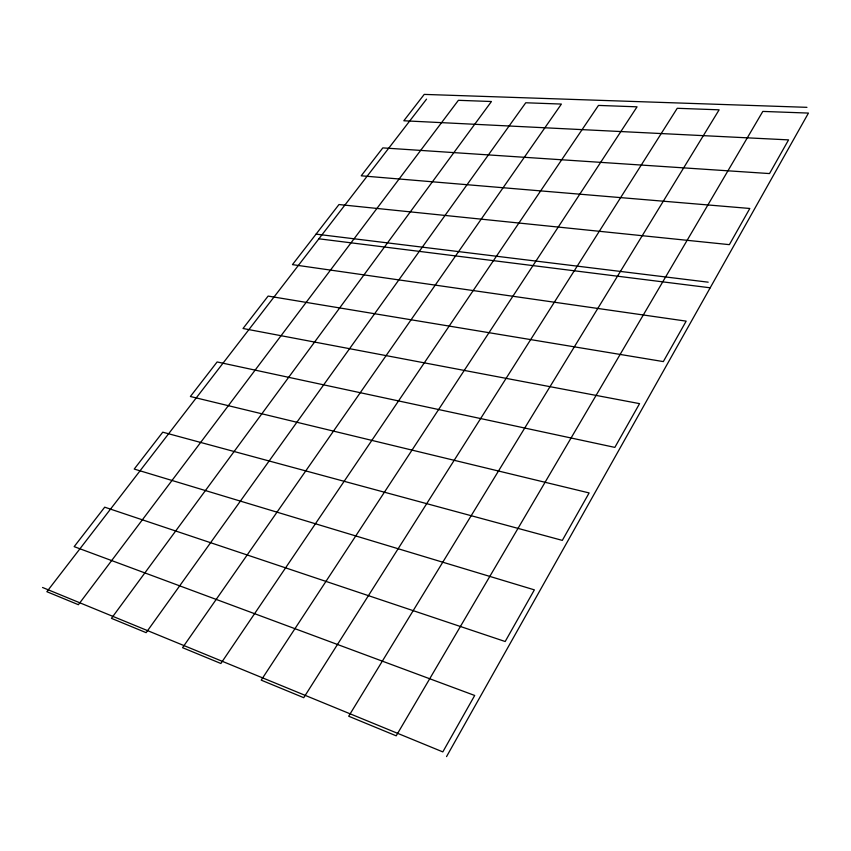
<?xml version="1.0" encoding="UTF-8"?>
<svg xmlns="http://www.w3.org/2000/svg" width="851" height="851" viewBox="0 0 851 851"><rect width="100%" height="100%" fill="white"/><g stroke="black" fill="none" stroke-linecap="round" stroke-linejoin="round"><path stroke-width="1.28" d="M446.541 756.603L808.45 113.077L762.815 111.417L396.204 735.828L348.687 716.223L719.127 109.822L677.236 108.29L303.754 697.692L261.214 680.14L637.059 106.822L598.476 105.418L220.877 663.493L182.561 647.685L561.405 104.067L525.748 102.769L146.138 632.665L111.46 618.347L491.442 101.514L458.391 100.312L78.398 604.71L46.858 591.7L426.542 99.141M806.95 107.332L424.224 94.397L403.821 120.768L788.569 139.883L769.527 173.572L382.822 147.893L361.218 175.806L749.816 208.474L729.371 244.652L338.975 204.538L292.457 264.629L686.172 321.135L663.323 361.59L268.118 296.074L243.024 328.497L639.558 403.64L614.847 447.392L217.122 361.952L190.379 396.502L589.126 492.931L562.32 540.385L162.764 432.18L134.224 469.061L534.364 589.86L505.186 641.516L104.705 507.185L74.165 546.64L474.698 695.469L442.818 751.901L42.55 587.488M316.061 234.131L708.181 282.181M318.891 238.801L710.191 287.798"/></g></svg>
